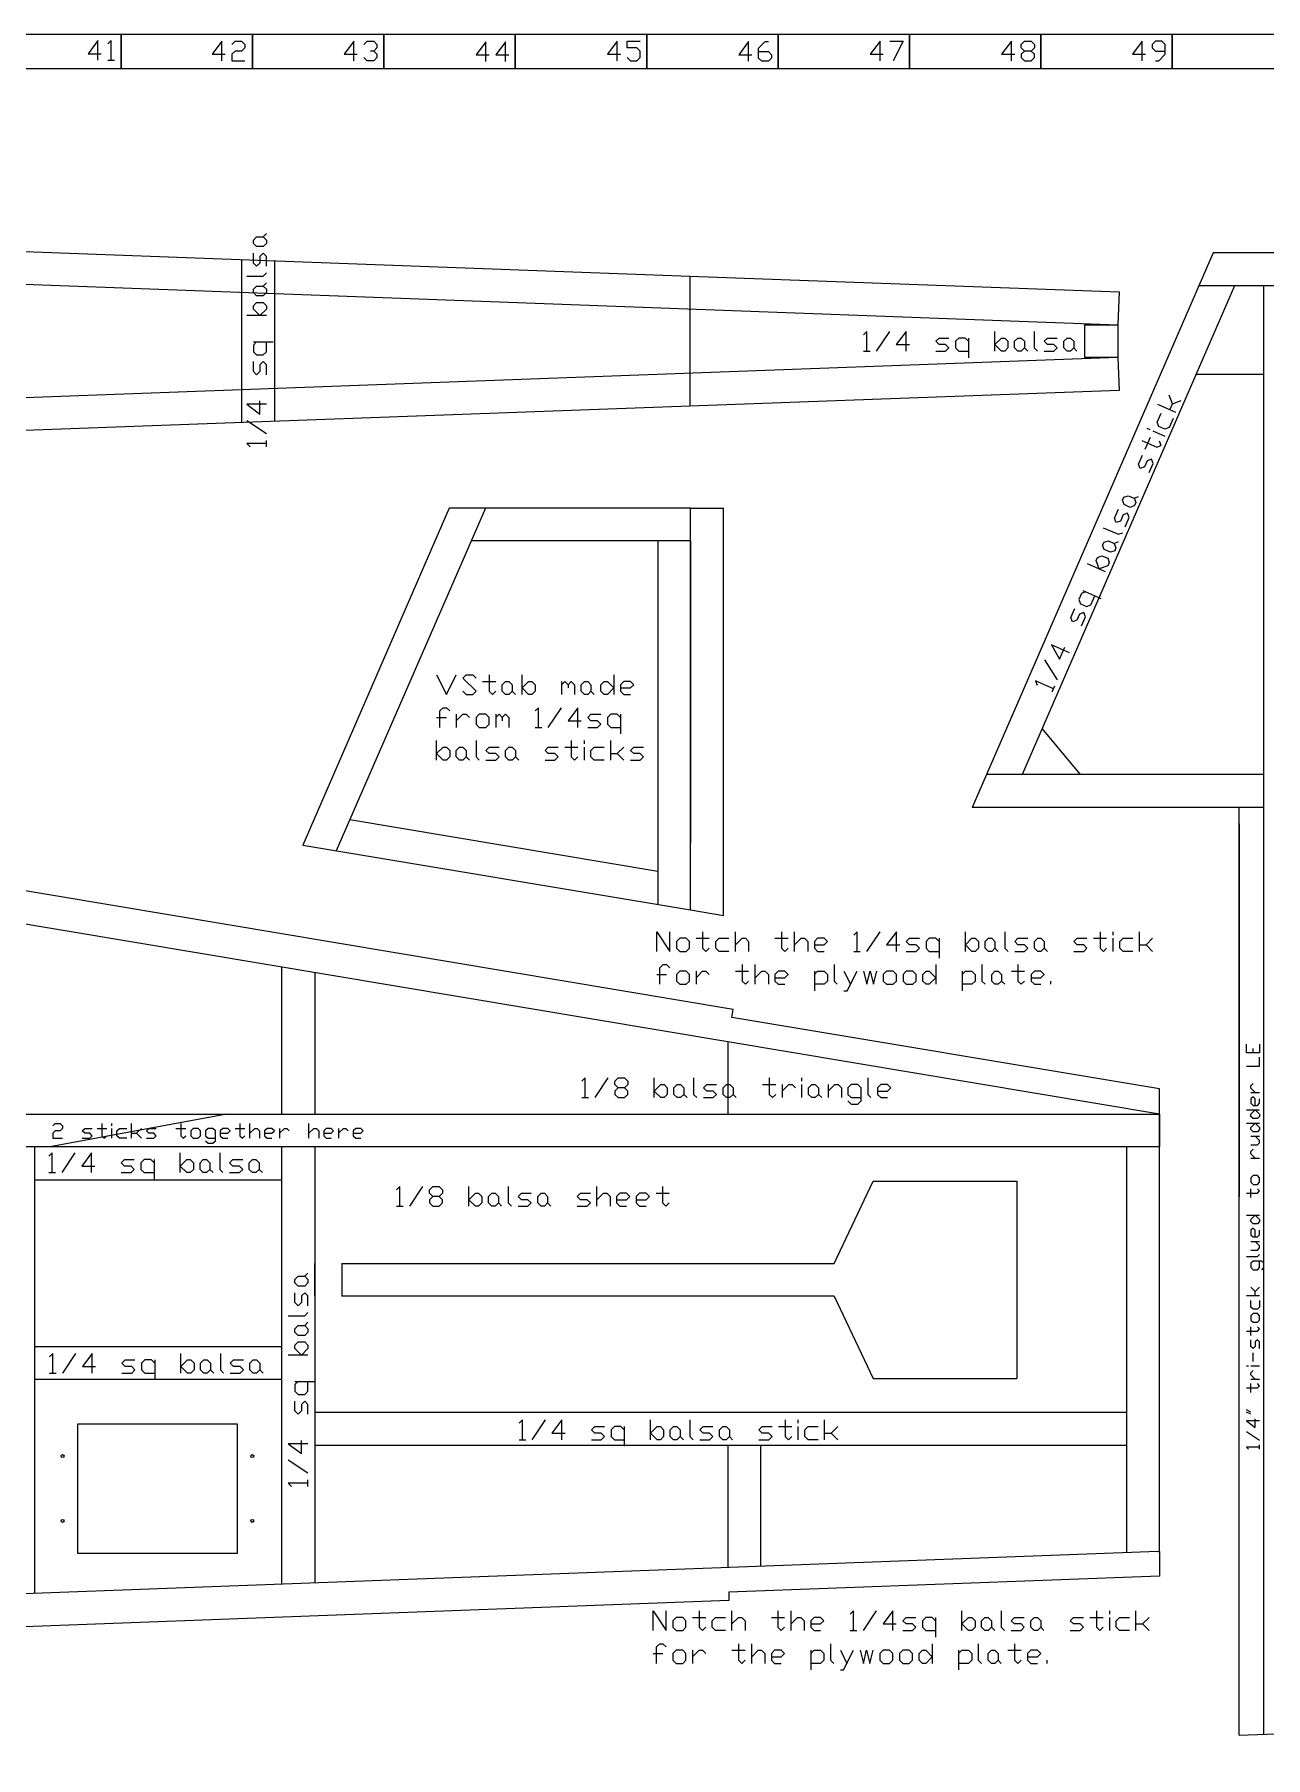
# Model space of a CAD drawing. Extents: x 0 to 102, y 0 to 13.
# Drawn here: x 40.34 to 49.71, y 0.06 to 13.18 of the extents above; entities that cross this region are included whole.
import ezdxf

# ---------------------------------------------------------------- set-up
doc = ezdxf.new("R2010")
doc.units = 0
doc.layers.get('0').update_dxf_attribs({"color": 9, "linetype": 'CONTINUOUS'})

msp = doc.modelspace()

# ---------------------------------------------------------------- linework, layer by layer
at = {"color": 7, "linetype": 'CONTINUOUS'}
for p, q in [((12.219, 12.564, 0), (45.33, 11.339, 0)), ((12.219, 12.314, 0), (48.587, 10.968, 0)), ((41.918, 11.465), (41.918, 11.215)), ((42.168, 11.456), (42.168, 11.206)), ((45.33, 11.339, 0), (48.597, 11.218, 0)), ((45.33, 11.339), (45.33, 10.348)), ((41.918, 11.215), (41.918, 10.473)), ((42.168, 11.206), (42.168, 10.482)), ((48.597, 11.218, 0), (48.587, 10.968, 0)), ((48.587, 10.718, 0), (12.219, 9.382, 0)), ((48.587, 10.718, 0), (48.597, 10.468, 0)), ((49.184, 10.593), (49.698, 10.593)), ((41.918, 10.473), (41.918, 10.223)), ((42.168, 10.482), (42.168, 10.232)), ((48.597, 10.468, 0), (45.33, 10.348, 0)), ((45.33, 10.348, 0), (12.219, 9.132, 0)), ((45.335, 6.513), (45.335, 9.573)), ((45.335, 9.573), (45.585, 9.573)), ((45.585, 6.471), (45.585, 9.573)), ((45.085, 9.323), (45.085, 6.555)), ((45.335, 9.323), (45.335, 7.025)), ((48.011, 7.893, 0), (48.301, 7.543, 0)), ((42.741, 7.201), (45.085, 6.808)), ((49.511, 7.168), (49.511, 4.329)), ((42.384, 7.007), (45.335, 6.513)), ((45.335, 6.513), (45.585, 6.471)), ((42.225, 4.959), (42.225, 6.077)), ((42.475, 6.035), (42.475, 4.959)), ((45.649, 5.695), (45.659, 5.756)), ((45.618, 5.509), (45.618, 4.959)), ((48.904, 1.628), (48.904, 5.15)), ((7.021, 4.959, 0), (45.618, 4.959, 0)), ((41.804, 4.959, 0), (40.458, 4.709, 0)), ((45.618, 4.959, 0), (48.904, 4.959, 0)), ((48.904, 4.959, 0), (48.904, 4.709, 0)), ((48.904, 4.959, 0), (48.904, 4.709, 0)), ((48.904, 4.709, 0), (7.021, 4.709, 0)), ((40.343, 1.309), (40.343, 4.709)), ((42.225, 1.379), (42.225, 4.709)), ((42.475, 4.709), (42.475, 1.389)), ((48.654, 4.709), (48.654, 1.619)), ((40.343, 4.459), (42.225, 4.459)), ((46.428, 3.822), (46.724, 4.447)), ((46.724, 4.447), (47.819, 4.447)), ((47.819, 4.447), (47.819, 2.947)), ((42.475, 3.572), (42.475, 3.822)), ((42.681, 3.822), (46.428, 3.822)), ((42.681, 3.822, 0), (42.681, 3.572, 0)), ((46.428, 3.572), (42.681, 3.572)), ((46.428, 3.572), (46.724, 2.947)), ((42.225, 3.187), (40.343, 3.187)), ((42.225, 2.937), (40.343, 2.937)), ((46.724, 2.947), (47.819, 2.947)), ((48.654, 2.686), (42.475, 2.686)), ((40.671, 2.6), (41.883, 2.6)), ((40.671, 2.107), (40.671, 2.6)), ((41.883, 2.6), (41.883, 2.107)), ((48.654, 2.436), (42.475, 2.436)), ((45.618, 2.436), (45.618, 1.506)), ((45.868, 2.436), (45.868, 1.515)), ((40.671, 1.614), (40.671, 2.107)), ((41.883, 2.107), (41.883, 1.614)), ((48.894, 1.628), (13.495, 0.305)), ((41.883, 1.614), (40.671, 1.614)), ((48.894, 1.628), (48.904, 1.628)), ((48.894, 1.628, 0), (48.904, 1.628, 0)), ((48.904, 1.628), (48.904, 1.44)), ((48.904, 1.44), (45.625, 1.318)), ((45.625, 1.318), (45.627, 1.256)), ((45.627, 1.256), (13.495, 0.06)), ((49.511, 0.231, 0), (50.18, 0.256, 0))]:
    msp.add_line(p, q, dxfattribs=at)
at = {"color": 7, "linetype": 'CONTINUOUS', "ltscale": 0.25}
for p, q in [((49.312, 11.515, 0), (47.478, 7.293, 0)), ((49.583, 11.515, 0), (49.312, 11.515, 0)), ((53.937, 11.515, 0), (49.583, 11.515, 0)), ((49.476, 11.265, 0), (47.859, 7.543, 0)), ((54.277, 11.265, 0), (49.204, 11.265, 0)), ((49.698, 0.238, 0), (49.698, 11.265, 0)), ((43.498, 9.573), (42.384, 7.007)), ((43.773, 9.573), (42.638, 6.964)), ((45.335, 9.573), (43.498, 9.573)), ((45.335, 9.323), (43.664, 9.323)), ((45.659, 5.756), (31.359, 8.148)), ((45.618, 5.509), (31.451, 7.882)), ((49.698, 7.543, 0), (47.587, 7.543, 0)), ((49.698, 7.293, 0), (47.478, 7.293, 0)), ((49.511, 0.231, 0), (49.511, 7.293, 0)), ((48.904, 5.15), (45.649, 5.695)), ((48.904, 4.959), (45.618, 5.509))]:
    msp.add_line(p, q, dxfattribs=at)
at = {"color": 7, "linetype": 'CONTINUOUS', "flags": 128}
for points in [[(40.001, 12.919), (41.001, 12.919), (41.001, 13.178), (40.001, 13.178)], [(41.001, 12.919), (42.001, 12.919), (42.001, 13.178), (41.001, 13.178)], [(42.001, 12.919), (43.001, 12.919), (43.001, 13.178), (42.001, 13.178)], [(43.001, 12.919), (44.001, 12.919), (44.001, 13.178), (43.001, 13.178)], [(44.001, 12.919), (45.001, 12.919), (45.001, 13.178), (44.001, 13.178)], [(45.001, 12.919), (46.001, 12.919), (46.001, 13.178), (45.001, 13.178)], [(46.001, 12.919), (47.001, 12.919), (47.001, 13.178), (46.001, 13.178)], [(47.001, 12.919), (48.001, 12.919), (48.001, 13.178), (47.001, 13.178)], [(48.001, 12.919), (49.001, 12.919), (49.001, 13.178), (48.001, 13.178)], [(49.001, 12.919), (50.001, 12.919), (50.001, 13.178), (49.001, 13.178)], [(48.337, 10.968), (48.587, 10.968), (48.587, 10.718), (48.337, 10.718)]]:
    msp.add_lwpolyline(points, close=True, dxfattribs=at)
at = {"linetype": 'BYBLOCK', "flags": 128}
for points in [[(40.824, 12.982), (40.824, 13.132), (40.749, 13.032), (40.849, 13.032)], [(40.924, 12.982), (40.924, 13.132), (40.899, 13.107)], [(41.768, 12.977), (41.768, 13.127), (41.693, 13.027), (41.793, 13.027)], [(41.843, 13.102), (41.868, 13.127), (41.918, 13.127), (41.943, 13.102), (41.943, 13.077), (41.918, 13.052), (41.868, 13.052), (41.843, 13.027), (41.843, 12.977), (41.943, 12.977)], [(42.773, 12.977), (42.773, 13.127), (42.698, 13.027), (42.798, 13.027)], [(42.848, 13.102), (42.873, 13.127), (42.923, 13.127), (42.948, 13.102), (42.948, 13.077), (42.923, 13.052), (42.898, 13.052)], [(43.777, 12.972), (43.777, 13.122), (43.702, 13.022), (43.802, 13.022)], [(43.927, 12.972), (43.927, 13.122), (43.852, 13.022), (43.952, 13.022)], [(44.777, 12.977), (44.777, 13.127), (44.702, 13.027), (44.802, 13.027)], [(44.852, 13.002), (44.877, 12.977), (44.927, 12.977), (44.952, 13.002), (44.952, 13.052), (44.927, 13.077), (44.852, 13.077), (44.852, 13.127), (44.952, 13.127)], [(45.777, 12.974), (45.777, 13.124), (45.702, 13.024), (45.802, 13.024)], [(45.852, 13.049), (45.927, 13.049), (45.952, 13.024), (45.952, 12.999), (45.927, 12.974), (45.877, 12.974), (45.852, 12.999), (45.852, 13.074), (45.902, 13.124), (45.927, 13.124)], [(46.777, 12.977), (46.777, 13.127), (46.702, 13.027), (46.802, 13.027)], [(46.852, 13.127), (46.952, 13.127), (46.877, 12.977)], [(47.777, 12.977), (47.777, 13.127), (47.702, 13.027), (47.802, 13.027)], [(47.877, 12.977), (47.927, 12.977), (47.952, 13.002), (47.952, 13.027), (47.927, 13.052), (47.877, 13.052), (47.852, 13.077), (47.852, 13.102), (47.877, 13.127), (47.927, 13.127), (47.952, 13.102), (47.952, 13.077), (47.927, 13.052)], [(48.773, 12.977), (48.773, 13.127), (48.698, 13.027), (48.798, 13.027)], [(48.873, 12.977), (48.898, 12.977), (48.948, 13.027), (48.948, 13.102), (48.923, 13.127), (48.873, 13.127), (48.848, 13.102), (48.848, 13.077), (48.873, 13.052), (48.948, 13.052)], [(42.923, 13.052), (42.948, 13.027), (42.948, 13.002), (42.923, 12.977), (42.873, 12.977), (42.848, 13.002)], [(47.877, 13.052), (47.852, 13.027), (47.852, 13.002), (47.877, 12.977)], [(40.899, 12.982), (40.949, 12.982)], [(42.082, 11.638), (42.107, 11.613), (42.107, 11.588), (42.082, 11.563), (42.032, 11.563), (42.007, 11.588), (42.007, 11.613), (42.032, 11.638), (42.082, 11.638), (42.107, 11.663)], [(42.107, 11.413), (42.107, 11.488), (42.082, 11.513), (42.057, 11.488), (42.057, 11.438), (42.032, 11.413), (42.007, 11.438), (42.007, 11.513)], [(41.957, 11.338), (42.082, 11.338), (42.107, 11.363)], [(42.082, 11.263), (42.107, 11.238), (42.107, 11.213), (42.082, 11.188), (42.032, 11.188), (42.007, 11.213), (42.007, 11.238), (42.032, 11.263), (42.082, 11.263), (42.107, 11.288)], [(42.107, 11.038), (41.957, 11.038)], [(42.057, 11.038), (42.007, 11.088), (42.007, 11.113), (42.032, 11.138), (42.082, 11.138), (42.107, 11.113), (42.107, 11.088), (42.057, 11.038)], [(46.676, 10.767), (46.676, 10.917), (46.651, 10.892)], [(46.751, 10.767), (46.851, 10.917)], [(46.976, 10.767), (46.976, 10.917), (46.901, 10.817), (47.001, 10.817)], [(47.651, 10.767), (47.651, 10.917)], [(47.951, 10.917), (47.951, 10.792), (47.976, 10.767)], [(42.032, 10.838), (42.007, 10.813), (42.007, 10.763), (42.032, 10.738), (42.082, 10.738), (42.107, 10.763), (42.107, 10.838)], [(42.007, 10.838), (42.157, 10.838)], [(46.651, 10.767), (46.701, 10.767)], [(47.201, 10.767), (47.276, 10.767), (47.301, 10.792), (47.276, 10.817), (47.226, 10.817), (47.201, 10.842), (47.226, 10.867), (47.301, 10.867)], [(47.451, 10.842), (47.426, 10.867), (47.376, 10.867), (47.351, 10.842), (47.351, 10.792), (47.376, 10.767), (47.451, 10.767)], [(47.451, 10.867), (47.451, 10.717)], [(47.651, 10.817), (47.701, 10.867), (47.726, 10.867), (47.751, 10.842), (47.751, 10.792), (47.726, 10.767), (47.701, 10.767), (47.651, 10.817)], [(47.876, 10.792), (47.851, 10.767), (47.826, 10.767), (47.801, 10.792), (47.801, 10.842), (47.826, 10.867), (47.851, 10.867), (47.876, 10.842), (47.876, 10.792), (47.901, 10.767)], [(48.026, 10.767), (48.101, 10.767), (48.126, 10.792), (48.101, 10.817), (48.051, 10.817), (48.026, 10.842), (48.051, 10.867), (48.126, 10.867)], [(48.251, 10.792), (48.226, 10.767), (48.201, 10.767), (48.176, 10.792), (48.176, 10.842), (48.201, 10.867), (48.226, 10.867), (48.251, 10.842), (48.251, 10.792), (48.276, 10.767)], [(42.107, 10.588), (42.107, 10.663), (42.082, 10.688), (42.057, 10.663), (42.057, 10.613), (42.032, 10.588), (42.007, 10.613), (42.007, 10.688)], [(42.107, 10.363), (41.957, 10.363), (42.057, 10.288), (42.057, 10.388)], [(48.983, 10.32), (49.003, 10.366), (48.977, 10.432)], [(49.003, 10.366), (49.069, 10.391)], [(42.107, 10.138), (41.957, 10.238)], [(49.008, 10.254), (48.978, 10.186), (48.945, 10.173), (48.899, 10.193), (48.886, 10.226), (48.917, 10.295)], [(49.028, 10.3), (48.891, 10.361)], [(48.795, 10.02), (48.836, 10.112)], [(48.833, 10.168), (48.81, 10.178)], [(48.947, 10.117), (48.856, 10.157)], [(42.107, 10.063), (41.957, 10.063), (41.982, 10.038)], [(42.107, 10.038), (42.107, 10.088)], [(48.826, 9.843), (48.856, 9.911), (48.844, 9.944), (48.811, 9.932), (48.79, 9.886), (48.757, 9.873), (48.745, 9.906), (48.775, 9.975)], [(48.77, 10.086), (48.884, 10.036), (48.917, 10.048), (48.904, 10.081)], [(48.712, 9.647), (48.725, 9.614), (48.715, 9.591), (48.682, 9.578), (48.636, 9.599), (48.623, 9.632), (48.633, 9.655), (48.666, 9.667), (48.712, 9.647), (48.745, 9.66)], [(48.644, 9.431), (48.674, 9.5), (48.661, 9.533), (48.628, 9.52), (48.608, 9.474), (48.575, 9.462), (48.562, 9.495), (48.593, 9.563)], [(48.56, 9.304), (48.573, 9.271), (48.563, 9.248), (48.53, 9.236), (48.484, 9.256), (48.471, 9.289), (48.482, 9.312), (48.515, 9.324), (48.56, 9.304), (48.593, 9.317)], [(48.476, 9.423), (48.591, 9.373), (48.624, 9.385)], [(48.446, 9.109), (48.421, 9.174), (48.431, 9.197), (48.464, 9.21), (48.51, 9.19), (48.522, 9.157), (48.512, 9.134), (48.446, 9.109)], [(48.492, 9.088), (48.355, 9.149)], [(48.342, 8.936), (48.31, 8.923), (48.289, 8.877), (48.302, 8.844), (48.348, 8.824), (48.381, 8.837), (48.411, 8.905)], [(48.32, 8.946), (48.457, 8.885)], [(48.31, 8.677), (48.34, 8.745), (48.327, 8.778), (48.295, 8.766), (48.274, 8.72), (48.241, 8.707), (48.229, 8.74), (48.259, 8.809)], [(48.219, 8.471), (48.082, 8.532), (48.143, 8.423), (48.183, 8.514)], [(48.128, 8.265), (48.031, 8.417)], [(43.402, 8.303), (43.477, 8.153), (43.552, 8.303)], [(43.602, 8.178), (43.627, 8.153), (43.677, 8.153), (43.702, 8.178), (43.602, 8.278), (43.627, 8.303), (43.677, 8.303), (43.702, 8.278)], [(43.802, 8.303), (43.802, 8.178), (43.827, 8.153), (43.852, 8.178)], [(44.052, 8.153), (44.052, 8.303)], [(44.752, 8.303), (44.752, 8.153)], [(43.752, 8.253), (43.852, 8.253)], [(43.977, 8.178), (43.952, 8.153), (43.927, 8.153), (43.902, 8.178), (43.902, 8.228), (43.927, 8.253), (43.952, 8.253), (43.977, 8.228), (43.977, 8.178), (44.002, 8.153)], [(44.052, 8.203), (44.102, 8.253), (44.127, 8.253), (44.152, 8.228), (44.152, 8.178), (44.127, 8.153), (44.102, 8.153), (44.052, 8.203)], [(44.352, 8.253), (44.352, 8.153)], [(44.352, 8.228), (44.377, 8.253), (44.402, 8.228), (44.402, 8.203)], [(44.402, 8.228), (44.427, 8.253), (44.452, 8.228), (44.452, 8.153)], [(44.577, 8.178), (44.552, 8.153), (44.527, 8.153), (44.502, 8.178), (44.502, 8.228), (44.527, 8.253), (44.552, 8.253), (44.577, 8.228), (44.577, 8.178), (44.602, 8.153)], [(44.752, 8.203), (44.702, 8.153), (44.677, 8.153), (44.652, 8.178), (44.652, 8.228), (44.677, 8.253), (44.702, 8.253), (44.752, 8.203)], [(44.802, 8.203), (44.877, 8.203), (44.902, 8.228), (44.877, 8.253), (44.827, 8.253), (44.802, 8.228), (44.802, 8.178), (44.827, 8.153), (44.877, 8.153)], [(48.097, 8.197), (47.96, 8.257), (47.973, 8.224)], [(48.087, 8.174), (48.108, 8.22)], [(43.427, 7.903), (43.427, 8.028), (43.452, 8.053), (43.477, 8.053), (43.502, 8.028)], [(43.552, 8.003), (43.552, 7.903)], [(43.552, 7.953), (43.602, 8.003), (43.627, 8.003), (43.652, 7.978)], [(43.727, 7.903), (43.777, 7.903), (43.802, 7.928), (43.802, 7.978), (43.777, 8.003), (43.727, 8.003), (43.702, 7.978), (43.702, 7.928), (43.727, 7.903)], [(43.852, 8.003), (43.852, 7.903)], [(43.852, 7.978), (43.877, 8.003), (43.902, 7.978), (43.902, 7.953)], [(43.902, 7.978), (43.927, 8.003), (43.952, 7.978), (43.952, 7.903)], [(44.177, 7.903), (44.177, 8.053), (44.152, 8.028)], [(44.252, 7.903), (44.352, 8.053)], [(44.477, 7.903), (44.477, 8.053), (44.402, 7.953), (44.502, 7.953)], [(44.552, 7.903), (44.627, 7.903), (44.652, 7.928), (44.627, 7.953), (44.577, 7.953), (44.552, 7.978), (44.577, 8.003), (44.652, 8.003)], [(44.802, 7.978), (44.777, 8.003), (44.727, 8.003), (44.702, 7.978), (44.702, 7.928), (44.727, 7.903), (44.802, 7.903)], [(44.802, 8.003), (44.802, 7.853)], [(43.402, 7.978), (43.477, 7.978)], [(44.152, 7.903), (44.202, 7.903)], [(43.402, 7.653), (43.402, 7.803)], [(43.402, 7.703), (43.452, 7.753), (43.477, 7.753), (43.502, 7.728), (43.502, 7.678), (43.477, 7.653), (43.452, 7.653), (43.402, 7.703)], [(43.627, 7.678), (43.602, 7.653), (43.577, 7.653), (43.552, 7.678), (43.552, 7.728), (43.577, 7.753), (43.602, 7.753), (43.627, 7.728), (43.627, 7.678), (43.652, 7.653)], [(43.702, 7.803), (43.702, 7.678), (43.727, 7.653)], [(43.777, 7.653), (43.852, 7.653), (43.877, 7.678), (43.852, 7.703), (43.802, 7.703), (43.777, 7.728), (43.802, 7.753), (43.877, 7.753)], [(44.002, 7.678), (43.977, 7.653), (43.952, 7.653), (43.927, 7.678), (43.927, 7.728), (43.952, 7.753), (43.977, 7.753), (44.002, 7.728), (44.002, 7.678), (44.027, 7.653)], [(44.227, 7.653), (44.302, 7.653), (44.327, 7.678), (44.302, 7.703), (44.252, 7.703), (44.227, 7.728), (44.252, 7.753), (44.327, 7.753)], [(44.377, 7.753), (44.477, 7.753)], [(44.427, 7.803), (44.427, 7.678), (44.452, 7.653), (44.477, 7.678)], [(44.527, 7.778), (44.527, 7.803)], [(44.527, 7.653), (44.527, 7.753)], [(44.677, 7.653), (44.602, 7.653), (44.577, 7.678), (44.577, 7.728), (44.602, 7.753), (44.677, 7.753)], [(44.727, 7.653), (44.727, 7.803)], [(44.727, 7.703), (44.777, 7.703), (44.827, 7.753)], [(44.877, 7.653), (44.952, 7.653), (44.977, 7.678), (44.952, 7.703), (44.902, 7.703), (44.877, 7.728), (44.902, 7.753), (44.977, 7.753)], [(44.777, 7.703), (44.827, 7.653)], [(45.077, 6.197), (45.077, 6.347), (45.177, 6.197), (45.177, 6.347)], [(45.252, 6.197), (45.302, 6.197), (45.327, 6.222), (45.327, 6.272), (45.302, 6.297), (45.252, 6.297), (45.227, 6.272), (45.227, 6.222), (45.252, 6.197)], [(45.377, 6.297), (45.477, 6.297)], [(45.427, 6.347), (45.427, 6.222), (45.452, 6.197), (45.477, 6.222)], [(45.627, 6.197), (45.552, 6.197), (45.527, 6.222), (45.527, 6.272), (45.552, 6.297), (45.627, 6.297)], [(45.677, 6.197), (45.677, 6.347)], [(45.677, 6.247), (45.727, 6.297), (45.752, 6.297), (45.777, 6.272), (45.777, 6.197)], [(45.977, 6.297), (46.077, 6.297)], [(46.027, 6.347), (46.027, 6.222), (46.052, 6.197), (46.077, 6.222)], [(46.127, 6.197), (46.127, 6.347)], [(46.127, 6.247), (46.177, 6.297), (46.202, 6.297), (46.227, 6.272), (46.227, 6.197)], [(46.277, 6.247), (46.352, 6.247), (46.377, 6.272), (46.352, 6.297), (46.302, 6.297), (46.277, 6.272), (46.277, 6.222), (46.302, 6.197), (46.352, 6.197)], [(46.602, 6.197), (46.602, 6.347), (46.577, 6.322)], [(46.677, 6.197), (46.777, 6.347)], [(46.902, 6.197), (46.902, 6.347), (46.827, 6.247), (46.927, 6.247)], [(46.977, 6.197), (47.052, 6.197), (47.077, 6.222), (47.052, 6.247), (47.002, 6.247), (46.977, 6.272), (47.002, 6.297), (47.077, 6.297)], [(47.227, 6.272), (47.202, 6.297), (47.152, 6.297), (47.127, 6.272), (47.127, 6.222), (47.152, 6.197), (47.227, 6.197)], [(47.227, 6.297), (47.227, 6.147)], [(47.427, 6.197), (47.427, 6.347)], [(47.427, 6.247), (47.477, 6.297), (47.502, 6.297), (47.527, 6.272), (47.527, 6.222), (47.502, 6.197), (47.477, 6.197), (47.427, 6.247)], [(47.652, 6.222), (47.627, 6.197), (47.602, 6.197), (47.577, 6.222), (47.577, 6.272), (47.602, 6.297), (47.627, 6.297), (47.652, 6.272), (47.652, 6.222), (47.677, 6.197)], [(47.727, 6.347), (47.727, 6.222), (47.752, 6.197)], [(47.802, 6.197), (47.877, 6.197), (47.902, 6.222), (47.877, 6.247), (47.827, 6.247), (47.802, 6.272), (47.827, 6.297), (47.902, 6.297)], [(48.027, 6.222), (48.002, 6.197), (47.977, 6.197), (47.952, 6.222), (47.952, 6.272), (47.977, 6.297), (48.002, 6.297), (48.027, 6.272), (48.027, 6.222), (48.052, 6.197)], [(48.252, 6.197), (48.327, 6.197), (48.352, 6.222), (48.327, 6.247), (48.277, 6.247), (48.252, 6.272), (48.277, 6.297), (48.352, 6.297)], [(48.402, 6.297), (48.502, 6.297)], [(48.452, 6.347), (48.452, 6.222), (48.477, 6.197), (48.502, 6.222)], [(48.552, 6.322), (48.552, 6.347)], [(48.552, 6.197), (48.552, 6.297)], [(48.702, 6.197), (48.627, 6.197), (48.602, 6.222), (48.602, 6.272), (48.627, 6.297), (48.702, 6.297)], [(48.752, 6.197), (48.752, 6.347)], [(48.752, 6.247), (48.802, 6.247), (48.852, 6.297)], [(46.577, 6.197), (46.627, 6.197)], [(48.802, 6.247), (48.852, 6.197)], [(45.102, 5.947), (45.102, 6.072), (45.127, 6.097), (45.152, 6.097), (45.177, 6.072)], [(45.252, 5.947), (45.302, 5.947), (45.327, 5.972), (45.327, 6.022), (45.302, 6.047), (45.252, 6.047), (45.227, 6.022), (45.227, 5.972), (45.252, 5.947)], [(45.377, 6.047), (45.377, 5.947)], [(45.377, 5.997), (45.427, 6.047), (45.452, 6.047), (45.477, 6.022)], [(45.677, 6.047), (45.777, 6.047)], [(45.727, 6.097), (45.727, 5.972), (45.752, 5.947), (45.777, 5.972)], [(45.827, 5.947), (45.827, 6.097)], [(45.827, 5.997), (45.877, 6.047), (45.902, 6.047), (45.927, 6.022), (45.927, 5.947)], [(45.977, 5.997), (46.052, 5.997), (46.077, 6.022), (46.052, 6.047), (46.002, 6.047), (45.977, 6.022), (45.977, 5.972), (46.002, 5.947), (46.052, 5.947)], [(46.277, 6.047), (46.277, 5.897)], [(46.277, 6.022), (46.302, 6.047), (46.352, 6.047), (46.377, 6.022), (46.377, 5.972), (46.352, 5.947), (46.277, 5.947)], [(46.427, 6.097), (46.427, 5.972), (46.452, 5.947)], [(46.502, 5.897), (46.527, 5.897), (46.602, 6.047)], [(46.502, 6.047), (46.552, 5.947)], [(46.652, 6.047), (46.677, 5.947), (46.702, 6.047), (46.727, 5.947), (46.752, 6.047)], [(46.827, 5.947), (46.877, 5.947), (46.902, 5.972), (46.902, 6.022), (46.877, 6.047), (46.827, 6.047), (46.802, 6.022), (46.802, 5.972), (46.827, 5.947)], [(46.977, 5.947), (47.027, 5.947), (47.052, 5.972), (47.052, 6.022), (47.027, 6.047), (46.977, 6.047), (46.952, 6.022), (46.952, 5.972), (46.977, 5.947)], [(47.202, 5.997), (47.152, 5.947), (47.127, 5.947), (47.102, 5.972), (47.102, 6.022), (47.127, 6.047), (47.152, 6.047), (47.202, 5.997)], [(47.202, 6.097), (47.202, 5.947)], [(47.402, 6.047), (47.402, 5.897)], [(47.402, 6.022), (47.427, 6.047), (47.477, 6.047), (47.502, 6.022), (47.502, 5.972), (47.477, 5.947), (47.402, 5.947)], [(47.552, 6.097), (47.552, 5.972), (47.577, 5.947)], [(47.702, 5.972), (47.677, 5.947), (47.652, 5.947), (47.627, 5.972), (47.627, 6.022), (47.652, 6.047), (47.677, 6.047), (47.702, 6.022), (47.702, 5.972), (47.727, 5.947)], [(47.777, 6.047), (47.877, 6.047)], [(47.827, 6.097), (47.827, 5.972), (47.852, 5.947), (47.877, 5.972)], [(47.927, 5.997), (48.002, 5.997), (48.027, 6.022), (48.002, 6.047), (47.952, 6.047), (47.927, 6.022), (47.927, 5.972), (47.952, 5.947), (48.002, 5.947)], [(45.077, 6.022), (45.152, 6.022)], [(48.077, 5.947), (48.077, 5.972)], [(49.666, 5.491), (49.666, 5.424), (49.566, 5.424), (49.566, 5.491)], [(49.566, 5.324), (49.666, 5.324), (49.666, 5.391)], [(49.616, 5.424), (49.616, 5.457)], [(44.533, 5.084), (44.533, 5.234), (44.508, 5.209)], [(44.608, 5.084), (44.708, 5.234)], [(44.783, 5.084), (44.833, 5.084), (44.858, 5.109), (44.858, 5.134), (44.833, 5.159), (44.783, 5.159), (44.758, 5.184), (44.758, 5.209), (44.783, 5.234), (44.833, 5.234), (44.858, 5.209), (44.858, 5.184), (44.833, 5.159)], [(44.783, 5.159), (44.758, 5.134), (44.758, 5.109), (44.783, 5.084)], [(45.058, 5.084), (45.058, 5.234)], [(45.058, 5.134), (45.108, 5.184), (45.133, 5.184), (45.158, 5.159), (45.158, 5.109), (45.133, 5.084), (45.108, 5.084), (45.058, 5.134)], [(45.283, 5.109), (45.258, 5.084), (45.233, 5.084), (45.208, 5.109), (45.208, 5.159), (45.233, 5.184), (45.258, 5.184), (45.283, 5.159), (45.283, 5.109), (45.308, 5.084)], [(45.358, 5.234), (45.358, 5.109), (45.383, 5.084)], [(45.433, 5.084), (45.508, 5.084), (45.533, 5.109), (45.508, 5.134), (45.458, 5.134), (45.433, 5.159), (45.458, 5.184), (45.533, 5.184)], [(45.658, 5.109), (45.633, 5.084), (45.608, 5.084), (45.583, 5.109), (45.583, 5.159), (45.608, 5.184), (45.633, 5.184), (45.658, 5.159), (45.658, 5.109), (45.683, 5.084)], [(45.883, 5.184), (45.983, 5.184)], [(45.933, 5.234), (45.933, 5.109), (45.958, 5.084), (45.983, 5.109)], [(46.033, 5.184), (46.033, 5.084)], [(46.033, 5.134), (46.083, 5.184), (46.108, 5.184), (46.133, 5.159)], [(46.183, 5.209), (46.183, 5.234)], [(46.183, 5.084), (46.183, 5.184)], [(46.308, 5.109), (46.283, 5.084), (46.258, 5.084), (46.233, 5.109), (46.233, 5.159), (46.258, 5.184), (46.283, 5.184), (46.308, 5.159), (46.308, 5.109), (46.333, 5.084)], [(46.383, 5.184), (46.383, 5.084)], [(46.383, 5.134), (46.433, 5.184), (46.458, 5.184), (46.483, 5.159), (46.483, 5.084)], [(46.533, 5.059), (46.558, 5.034), (46.608, 5.034), (46.633, 5.059), (46.633, 5.159), (46.608, 5.184), (46.558, 5.184), (46.533, 5.159), (46.533, 5.109), (46.558, 5.084), (46.633, 5.084)], [(46.683, 5.234), (46.683, 5.109), (46.708, 5.084)], [(46.758, 5.134), (46.833, 5.134), (46.858, 5.159), (46.833, 5.184), (46.783, 5.184), (46.758, 5.159), (46.758, 5.109), (46.783, 5.084), (46.833, 5.084)], [(49.632, 5.124), (49.599, 5.157), (49.599, 5.174), (49.616, 5.191)], [(49.599, 5.124), (49.666, 5.124)], [(44.508, 5.084), (44.558, 5.084)], [(49.566, 4.991), (49.666, 4.991)], [(49.632, 5.024), (49.632, 5.074), (49.616, 5.091), (49.599, 5.074), (49.599, 5.041), (49.616, 5.024), (49.649, 5.024), (49.666, 5.041), (49.666, 5.074)], [(49.632, 4.991), (49.666, 4.957), (49.666, 4.941), (49.649, 4.924), (49.616, 4.924), (49.599, 4.941), (49.599, 4.957), (49.632, 4.991)], [(40.48, 4.869), (40.499, 4.888), (40.537, 4.888), (40.555, 4.869), (40.555, 4.85), (40.537, 4.831), (40.499, 4.831), (40.48, 4.813), (40.48, 4.775), (40.555, 4.775)], [(40.855, 4.888), (40.855, 4.794), (40.874, 4.775), (40.893, 4.794)], [(40.93, 4.869), (40.93, 4.888)], [(41.08, 4.775), (41.08, 4.888)], [(41.455, 4.888), (41.455, 4.794), (41.474, 4.775), (41.493, 4.794)], [(41.905, 4.888), (41.905, 4.794), (41.924, 4.775), (41.943, 4.794)], [(41.98, 4.775), (41.98, 4.888)], [(42.43, 4.775), (42.43, 4.888)], [(49.566, 4.891), (49.666, 4.891)], [(49.632, 4.891), (49.666, 4.857), (49.666, 4.841), (49.649, 4.824), (49.616, 4.824), (49.599, 4.841), (49.599, 4.857), (49.632, 4.891)], [(40.705, 4.775), (40.762, 4.775), (40.78, 4.794), (40.762, 4.813), (40.724, 4.813), (40.705, 4.831), (40.724, 4.85), (40.78, 4.85)], [(40.818, 4.85), (40.893, 4.85)], [(40.93, 4.775), (40.93, 4.85)], [(41.043, 4.775), (40.987, 4.775), (40.968, 4.794), (40.968, 4.831), (40.987, 4.85), (41.043, 4.85)], [(41.08, 4.813), (41.118, 4.813), (41.155, 4.85)], [(41.118, 4.813), (41.155, 4.775)], [(41.193, 4.775), (41.249, 4.775), (41.268, 4.794), (41.249, 4.813), (41.212, 4.813), (41.193, 4.831), (41.212, 4.85), (41.268, 4.85)], [(41.418, 4.85), (41.493, 4.85)], [(41.549, 4.775), (41.587, 4.775), (41.605, 4.794), (41.605, 4.831), (41.587, 4.85), (41.549, 4.85), (41.53, 4.831), (41.53, 4.794), (41.549, 4.775)], [(41.643, 4.756), (41.662, 4.738), (41.699, 4.738), (41.718, 4.756), (41.718, 4.831), (41.699, 4.85), (41.662, 4.85), (41.643, 4.831), (41.643, 4.794), (41.662, 4.775), (41.718, 4.775)], [(41.755, 4.813), (41.812, 4.813), (41.83, 4.831), (41.812, 4.85), (41.774, 4.85), (41.755, 4.831), (41.755, 4.794), (41.774, 4.775), (41.812, 4.775)], [(41.868, 4.85), (41.943, 4.85)], [(41.98, 4.813), (42.018, 4.85), (42.037, 4.85), (42.055, 4.831), (42.055, 4.775)], [(42.093, 4.813), (42.149, 4.813), (42.168, 4.831), (42.149, 4.85), (42.112, 4.85), (42.093, 4.831), (42.093, 4.794), (42.112, 4.775), (42.149, 4.775)], [(42.205, 4.85), (42.205, 4.775)], [(42.205, 4.813), (42.243, 4.85), (42.262, 4.85), (42.28, 4.831)], [(42.43, 4.813), (42.468, 4.85), (42.487, 4.85), (42.505, 4.831), (42.505, 4.775)], [(42.543, 4.813), (42.599, 4.813), (42.618, 4.831), (42.599, 4.85), (42.562, 4.85), (42.543, 4.831), (42.543, 4.794), (42.562, 4.775), (42.599, 4.775)], [(42.655, 4.85), (42.655, 4.775)], [(42.655, 4.813), (42.693, 4.85), (42.712, 4.85), (42.73, 4.831)], [(42.768, 4.813), (42.824, 4.813), (42.843, 4.831), (42.824, 4.85), (42.787, 4.85), (42.768, 4.831), (42.768, 4.794), (42.787, 4.775), (42.824, 4.775)], [(49.599, 4.724), (49.649, 4.724), (49.666, 4.741), (49.666, 4.757), (49.632, 4.791)], [(49.599, 4.791), (49.666, 4.791)], [(40.476, 4.513), (40.476, 4.663), (40.451, 4.638)], [(40.551, 4.513), (40.651, 4.663)], [(40.776, 4.513), (40.776, 4.663), (40.701, 4.563), (40.801, 4.563)], [(41.001, 4.513), (41.076, 4.513), (41.101, 4.538), (41.076, 4.563), (41.026, 4.563), (41.001, 4.588), (41.026, 4.613), (41.101, 4.613)], [(41.251, 4.588), (41.226, 4.613), (41.176, 4.613), (41.151, 4.588), (41.151, 4.538), (41.176, 4.513), (41.251, 4.513)], [(41.251, 4.613), (41.251, 4.463)], [(41.451, 4.513), (41.451, 4.663)], [(41.451, 4.563), (41.501, 4.613), (41.526, 4.613), (41.551, 4.588), (41.551, 4.538), (41.526, 4.513), (41.501, 4.513), (41.451, 4.563)], [(41.676, 4.538), (41.651, 4.513), (41.626, 4.513), (41.601, 4.538), (41.601, 4.588), (41.626, 4.613), (41.651, 4.613), (41.676, 4.588), (41.676, 4.538), (41.701, 4.513)], [(41.751, 4.663), (41.751, 4.538), (41.776, 4.513)], [(41.826, 4.513), (41.901, 4.513), (41.926, 4.538), (41.901, 4.563), (41.851, 4.563), (41.826, 4.588), (41.851, 4.613), (41.926, 4.613)], [(42.051, 4.538), (42.026, 4.513), (42.001, 4.513), (41.976, 4.538), (41.976, 4.588), (42.001, 4.613), (42.026, 4.613), (42.051, 4.588), (42.051, 4.538), (42.076, 4.513)], [(49.632, 4.624), (49.599, 4.657), (49.599, 4.674), (49.616, 4.691)], [(49.599, 4.624), (49.666, 4.624)], [(40.451, 4.513), (40.501, 4.513)], [(49.666, 4.441), (49.666, 4.474), (49.649, 4.491), (49.616, 4.491), (49.599, 4.474), (49.599, 4.441), (49.616, 4.424), (49.649, 4.424), (49.666, 4.441)], [(43.122, 4.257), (43.122, 4.407), (43.097, 4.382)], [(43.197, 4.257), (43.297, 4.407)], [(43.372, 4.257), (43.422, 4.257), (43.447, 4.282), (43.447, 4.307), (43.422, 4.332), (43.372, 4.332), (43.347, 4.357), (43.347, 4.382), (43.372, 4.407), (43.422, 4.407), (43.447, 4.382), (43.447, 4.357), (43.422, 4.332)], [(43.372, 4.332), (43.347, 4.307), (43.347, 4.282), (43.372, 4.257)], [(43.647, 4.257), (43.647, 4.407)], [(43.647, 4.307), (43.697, 4.357), (43.722, 4.357), (43.747, 4.332), (43.747, 4.282), (43.722, 4.257), (43.697, 4.257), (43.647, 4.307)], [(43.872, 4.282), (43.847, 4.257), (43.822, 4.257), (43.797, 4.282), (43.797, 4.332), (43.822, 4.357), (43.847, 4.357), (43.872, 4.332), (43.872, 4.282), (43.897, 4.257)], [(43.947, 4.407), (43.947, 4.282), (43.972, 4.257)], [(44.022, 4.257), (44.097, 4.257), (44.122, 4.282), (44.097, 4.307), (44.047, 4.307), (44.022, 4.332), (44.047, 4.357), (44.122, 4.357)], [(44.247, 4.282), (44.222, 4.257), (44.197, 4.257), (44.172, 4.282), (44.172, 4.332), (44.197, 4.357), (44.222, 4.357), (44.247, 4.332), (44.247, 4.282), (44.272, 4.257)], [(44.472, 4.257), (44.547, 4.257), (44.572, 4.282), (44.547, 4.307), (44.497, 4.307), (44.472, 4.332), (44.497, 4.357), (44.572, 4.357)], [(44.622, 4.257), (44.622, 4.407)], [(44.622, 4.307), (44.672, 4.357), (44.697, 4.357), (44.722, 4.332), (44.722, 4.257)], [(44.772, 4.307), (44.847, 4.307), (44.872, 4.332), (44.847, 4.357), (44.797, 4.357), (44.772, 4.332), (44.772, 4.282), (44.797, 4.257), (44.847, 4.257)], [(44.922, 4.307), (44.997, 4.307), (45.022, 4.332), (44.997, 4.357), (44.947, 4.357), (44.922, 4.332), (44.922, 4.282), (44.947, 4.257), (44.997, 4.257)], [(45.072, 4.357), (45.172, 4.357)], [(45.122, 4.407), (45.122, 4.282), (45.147, 4.257), (45.172, 4.282)], [(49.566, 4.357), (49.649, 4.357), (49.666, 4.374), (49.649, 4.391)], [(49.599, 4.324), (49.599, 4.391)], [(43.097, 4.257), (43.147, 4.257)], [(49.566, 4.19), (49.666, 4.19)], [(49.632, 4.19), (49.666, 4.157), (49.666, 4.14), (49.649, 4.124), (49.616, 4.124), (49.599, 4.14), (49.599, 4.157), (49.632, 4.19)], [(49.632, 4.024), (49.632, 4.074), (49.616, 4.09), (49.599, 4.074), (49.599, 4.04), (49.616, 4.024), (49.649, 4.024), (49.666, 4.04), (49.666, 4.074)], [(49.599, 3.924), (49.649, 3.924), (49.666, 3.94), (49.666, 3.957), (49.632, 3.99)], [(49.599, 3.99), (49.666, 3.99)], [(49.566, 3.874), (49.649, 3.874), (49.666, 3.89)], [(49.682, 3.774), (49.699, 3.79), (49.699, 3.824), (49.682, 3.84), (49.616, 3.84), (49.599, 3.824), (49.599, 3.79), (49.616, 3.774), (49.649, 3.774), (49.666, 3.79), (49.666, 3.84)], [(42.398, 3.724), (42.423, 3.699), (42.423, 3.674), (42.398, 3.649), (42.348, 3.649), (42.323, 3.674), (42.323, 3.699), (42.348, 3.724), (42.398, 3.724), (42.423, 3.749)], [(42.423, 3.499), (42.423, 3.574), (42.398, 3.599), (42.373, 3.574), (42.373, 3.524), (42.348, 3.499), (42.323, 3.524), (42.323, 3.599)], [(49.666, 3.574), (49.566, 3.574)], [(49.632, 3.574), (49.632, 3.607), (49.599, 3.64)], [(49.632, 3.607), (49.666, 3.64)], [(42.273, 3.424), (42.398, 3.424), (42.423, 3.449)], [(49.666, 3.54), (49.666, 3.49), (49.649, 3.474), (49.616, 3.474), (49.599, 3.49), (49.599, 3.54)], [(49.666, 3.39), (49.666, 3.424), (49.649, 3.44), (49.616, 3.44), (49.599, 3.424), (49.599, 3.39), (49.616, 3.374), (49.649, 3.374), (49.666, 3.39)], [(42.398, 3.349), (42.423, 3.324), (42.423, 3.299), (42.398, 3.274), (42.348, 3.274), (42.323, 3.299), (42.323, 3.324), (42.348, 3.349), (42.398, 3.349), (42.423, 3.374)], [(49.566, 3.307), (49.649, 3.307), (49.666, 3.324), (49.649, 3.34)], [(49.599, 3.274), (49.599, 3.34)], [(42.373, 3.124), (42.323, 3.174), (42.323, 3.199), (42.348, 3.224), (42.398, 3.224), (42.423, 3.199), (42.423, 3.174), (42.373, 3.124)], [(49.666, 3.174), (49.666, 3.224), (49.649, 3.24), (49.632, 3.224), (49.632, 3.19), (49.616, 3.174), (49.599, 3.19), (49.599, 3.24)], [(40.481, 2.987), (40.481, 3.137), (40.456, 3.112)], [(40.556, 2.987), (40.656, 3.137)], [(40.781, 2.987), (40.781, 3.137), (40.706, 3.037), (40.806, 3.037)], [(41.006, 2.987), (41.081, 2.987), (41.106, 3.012), (41.081, 3.037), (41.031, 3.037), (41.006, 3.062), (41.031, 3.087), (41.106, 3.087)], [(41.256, 3.062), (41.231, 3.087), (41.181, 3.087), (41.156, 3.062), (41.156, 3.012), (41.181, 2.987), (41.256, 2.987)], [(41.256, 3.087), (41.256, 2.937)], [(41.456, 2.987), (41.456, 3.137)], [(41.456, 3.037), (41.506, 3.087), (41.531, 3.087), (41.556, 3.062), (41.556, 3.012), (41.531, 2.987), (41.506, 2.987), (41.456, 3.037)], [(41.681, 3.012), (41.656, 2.987), (41.631, 2.987), (41.606, 3.012), (41.606, 3.062), (41.631, 3.087), (41.656, 3.087), (41.681, 3.062), (41.681, 3.012), (41.706, 2.987)], [(41.756, 3.137), (41.756, 3.012), (41.781, 2.987)], [(41.831, 2.987), (41.906, 2.987), (41.931, 3.012), (41.906, 3.037), (41.856, 3.037), (41.831, 3.062), (41.856, 3.087), (41.931, 3.087)], [(42.056, 3.012), (42.031, 2.987), (42.006, 2.987), (41.981, 3.012), (41.981, 3.062), (42.006, 3.087), (42.031, 3.087), (42.056, 3.062), (42.056, 3.012), (42.081, 2.987)], [(42.423, 3.124), (42.273, 3.124)], [(49.582, 3.04), (49.566, 3.04)], [(49.666, 3.04), (49.599, 3.04)], [(49.616, 3.074), (49.616, 3.14)], [(40.456, 2.987), (40.506, 2.987)], [(42.348, 2.924), (42.323, 2.899), (42.323, 2.849), (42.348, 2.824), (42.398, 2.824), (42.423, 2.849), (42.423, 2.924)], [(42.323, 2.924), (42.473, 2.924)], [(49.566, 2.874), (49.649, 2.874), (49.666, 2.89), (49.649, 2.907)], [(49.632, 2.94), (49.599, 2.974), (49.599, 2.99), (49.616, 3.007)], [(49.599, 2.94), (49.666, 2.94)], [(49.599, 2.84), (49.599, 2.907)], [(42.423, 2.674), (42.423, 2.749), (42.398, 2.774), (42.373, 2.749), (42.373, 2.699), (42.348, 2.674), (42.323, 2.699), (42.323, 2.774)], [(44.055, 2.48), (44.055, 2.63), (44.03, 2.605)], [(44.13, 2.48), (44.23, 2.63)], [(44.355, 2.48), (44.355, 2.63), (44.28, 2.53), (44.38, 2.53)], [(45.03, 2.48), (45.03, 2.63)], [(45.33, 2.63), (45.33, 2.505), (45.355, 2.48)], [(46.055, 2.63), (46.055, 2.505), (46.08, 2.48), (46.105, 2.505)], [(46.155, 2.605), (46.155, 2.63)], [(46.355, 2.48), (46.355, 2.63)], [(49.599, 2.69), (49.566, 2.707)], [(49.599, 2.674), (49.566, 2.69)], [(49.666, 2.624), (49.566, 2.624), (49.632, 2.574), (49.632, 2.64)], [(44.58, 2.48), (44.655, 2.48), (44.68, 2.505), (44.655, 2.53), (44.605, 2.53), (44.58, 2.555), (44.605, 2.58), (44.68, 2.58)], [(44.83, 2.555), (44.805, 2.58), (44.755, 2.58), (44.73, 2.555), (44.73, 2.505), (44.755, 2.48), (44.83, 2.48)], [(44.83, 2.58), (44.83, 2.43)], [(45.03, 2.53), (45.08, 2.58), (45.105, 2.58), (45.13, 2.555), (45.13, 2.505), (45.105, 2.48), (45.08, 2.48), (45.03, 2.53)], [(45.255, 2.505), (45.23, 2.48), (45.205, 2.48), (45.18, 2.505), (45.18, 2.555), (45.205, 2.58), (45.23, 2.58), (45.255, 2.555), (45.255, 2.505), (45.28, 2.48)], [(45.405, 2.48), (45.48, 2.48), (45.505, 2.505), (45.48, 2.53), (45.43, 2.53), (45.405, 2.555), (45.43, 2.58), (45.505, 2.58)], [(45.63, 2.505), (45.605, 2.48), (45.58, 2.48), (45.555, 2.505), (45.555, 2.555), (45.58, 2.58), (45.605, 2.58), (45.63, 2.555), (45.63, 2.505), (45.655, 2.48)], [(45.855, 2.48), (45.93, 2.48), (45.955, 2.505), (45.93, 2.53), (45.88, 2.53), (45.855, 2.555), (45.88, 2.58), (45.955, 2.58)], [(46.005, 2.58), (46.105, 2.58)], [(46.155, 2.48), (46.155, 2.58)], [(46.305, 2.48), (46.23, 2.48), (46.205, 2.505), (46.205, 2.555), (46.23, 2.58), (46.305, 2.58)], [(46.355, 2.53), (46.405, 2.53), (46.455, 2.58)], [(46.405, 2.53), (46.455, 2.48)], [(49.666, 2.473), (49.566, 2.54)], [(42.423, 2.449), (42.273, 2.449), (42.373, 2.374), (42.373, 2.474)], [(44.03, 2.48), (44.08, 2.48)], [(49.666, 2.423), (49.566, 2.423), (49.582, 2.407)], [(49.666, 2.407), (49.666, 2.44)], [(42.423, 2.224), (42.273, 2.324)], [(42.423, 2.149), (42.273, 2.149), (42.298, 2.124)], [(42.423, 2.124), (42.423, 2.174)], [(45.05, 1.027), (45.05, 1.177), (45.15, 1.027), (45.15, 1.177)], [(45.225, 1.027), (45.275, 1.027), (45.3, 1.052), (45.3, 1.102), (45.275, 1.127), (45.225, 1.127), (45.2, 1.102), (45.2, 1.052), (45.225, 1.027)], [(45.35, 1.127), (45.45, 1.127)], [(45.4, 1.177), (45.4, 1.052), (45.425, 1.027), (45.45, 1.052)], [(45.6, 1.027), (45.525, 1.027), (45.5, 1.052), (45.5, 1.102), (45.525, 1.127), (45.6, 1.127)], [(45.65, 1.027), (45.65, 1.177)], [(45.65, 1.077), (45.7, 1.127), (45.725, 1.127), (45.75, 1.102), (45.75, 1.027)], [(45.95, 1.127), (46.05, 1.127)], [(46, 1.177), (46, 1.052), (46.025, 1.027), (46.05, 1.052)], [(46.1, 1.027), (46.1, 1.177)], [(46.1, 1.077), (46.15, 1.127), (46.175, 1.127), (46.2, 1.102), (46.2, 1.027)], [(46.25, 1.077), (46.325, 1.077), (46.35, 1.102), (46.325, 1.127), (46.275, 1.127), (46.25, 1.102), (46.25, 1.052), (46.275, 1.027), (46.325, 1.027)], [(46.575, 1.027), (46.575, 1.177), (46.55, 1.152)], [(46.65, 1.027), (46.75, 1.177)], [(46.875, 1.027), (46.875, 1.177), (46.8, 1.077), (46.9, 1.077)], [(46.95, 1.027), (47.025, 1.027), (47.05, 1.052), (47.025, 1.077), (46.975, 1.077), (46.95, 1.102), (46.975, 1.127), (47.05, 1.127)], [(47.2, 1.102), (47.175, 1.127), (47.125, 1.127), (47.1, 1.102), (47.1, 1.052), (47.125, 1.027), (47.2, 1.027)], [(47.2, 1.127), (47.2, 0.977)], [(47.4, 1.027), (47.4, 1.177)], [(47.4, 1.077), (47.45, 1.127), (47.475, 1.127), (47.5, 1.102), (47.5, 1.052), (47.475, 1.027), (47.45, 1.027), (47.4, 1.077)], [(47.625, 1.052), (47.6, 1.027), (47.575, 1.027), (47.55, 1.052), (47.55, 1.102), (47.575, 1.127), (47.6, 1.127), (47.625, 1.102), (47.625, 1.052), (47.65, 1.027)], [(47.7, 1.177), (47.7, 1.052), (47.725, 1.027)], [(47.775, 1.027), (47.85, 1.027), (47.875, 1.052), (47.85, 1.077), (47.8, 1.077), (47.775, 1.102), (47.8, 1.127), (47.875, 1.127)], [(48, 1.052), (47.975, 1.027), (47.95, 1.027), (47.925, 1.052), (47.925, 1.102), (47.95, 1.127), (47.975, 1.127), (48, 1.102), (48, 1.052), (48.025, 1.027)], [(48.225, 1.027), (48.3, 1.027), (48.325, 1.052), (48.3, 1.077), (48.25, 1.077), (48.225, 1.102), (48.25, 1.127), (48.325, 1.127)], [(48.375, 1.127), (48.475, 1.127)], [(48.425, 1.177), (48.425, 1.052), (48.45, 1.027), (48.475, 1.052)], [(48.525, 1.152), (48.525, 1.177)], [(48.525, 1.027), (48.525, 1.127)], [(48.675, 1.027), (48.6, 1.027), (48.575, 1.052), (48.575, 1.102), (48.6, 1.127), (48.675, 1.127)], [(48.725, 1.027), (48.725, 1.177)], [(48.725, 1.077), (48.775, 1.077), (48.825, 1.127)], [(48.775, 1.077), (48.825, 1.027)], [(45.075, 0.777), (45.075, 0.902), (45.1, 0.927), (45.125, 0.927), (45.15, 0.902)], [(45.7, 0.927), (45.7, 0.802), (45.725, 0.777), (45.75, 0.802)], [(45.8, 0.777), (45.8, 0.927)], [(46.4, 0.927), (46.4, 0.802), (46.425, 0.777)], [(46.55, 1.027), (46.6, 1.027)], [(47.175, 0.927), (47.175, 0.777)], [(47.525, 0.927), (47.525, 0.802), (47.55, 0.777)], [(47.8, 0.927), (47.8, 0.802), (47.825, 0.777), (47.85, 0.802)], [(45.05, 0.852), (45.125, 0.852)], [(45.225, 0.777), (45.275, 0.777), (45.3, 0.802), (45.3, 0.852), (45.275, 0.877), (45.225, 0.877), (45.2, 0.852), (45.2, 0.802), (45.225, 0.777)], [(45.35, 0.877), (45.35, 0.777)], [(45.35, 0.827), (45.4, 0.877), (45.425, 0.877), (45.45, 0.852)], [(45.65, 0.877), (45.75, 0.877)], [(45.8, 0.827), (45.85, 0.877), (45.875, 0.877), (45.9, 0.852), (45.9, 0.777)], [(45.95, 0.827), (46.025, 0.827), (46.05, 0.852), (46.025, 0.877), (45.975, 0.877), (45.95, 0.852), (45.95, 0.802), (45.975, 0.777), (46.025, 0.777)], [(46.25, 0.877), (46.25, 0.727)], [(46.25, 0.852), (46.275, 0.877), (46.325, 0.877), (46.35, 0.852), (46.35, 0.802), (46.325, 0.777), (46.25, 0.777)], [(46.475, 0.727), (46.5, 0.727), (46.575, 0.877)], [(46.475, 0.877), (46.525, 0.777)], [(46.625, 0.877), (46.65, 0.777), (46.675, 0.877), (46.7, 0.777), (46.725, 0.877)], [(46.8, 0.777), (46.85, 0.777), (46.875, 0.802), (46.875, 0.852), (46.85, 0.877), (46.8, 0.877), (46.775, 0.852), (46.775, 0.802), (46.8, 0.777)], [(46.95, 0.777), (47, 0.777), (47.025, 0.802), (47.025, 0.852), (47, 0.877), (46.95, 0.877), (46.925, 0.852), (46.925, 0.802), (46.95, 0.777)], [(47.175, 0.827), (47.125, 0.777), (47.1, 0.777), (47.075, 0.802), (47.075, 0.852), (47.1, 0.877), (47.125, 0.877), (47.175, 0.827)], [(47.375, 0.877), (47.375, 0.727)], [(47.375, 0.852), (47.4, 0.877), (47.45, 0.877), (47.475, 0.852), (47.475, 0.802), (47.45, 0.777), (47.375, 0.777)], [(47.675, 0.802), (47.65, 0.777), (47.625, 0.777), (47.6, 0.802), (47.6, 0.852), (47.625, 0.877), (47.65, 0.877), (47.675, 0.852), (47.675, 0.802), (47.7, 0.777)], [(47.75, 0.877), (47.85, 0.877)], [(47.9, 0.827), (47.975, 0.827), (48, 0.852), (47.975, 0.877), (47.925, 0.877), (47.9, 0.852), (47.9, 0.802), (47.925, 0.777), (47.975, 0.777)], [(48.05, 0.777), (48.05, 0.802)]]:
    msp.add_lwpolyline(points, dxfattribs=at)
at = {"color": 7, "linetype": 'CONTINUOUS'}
for centre in [(40.555, 2.355), (41.999, 2.355), (40.555, 1.862), (41.999, 1.862)]:
    msp.add_circle(centre, 0.0112, dxfattribs=at)

doc.saveas('drawing.dxf')
